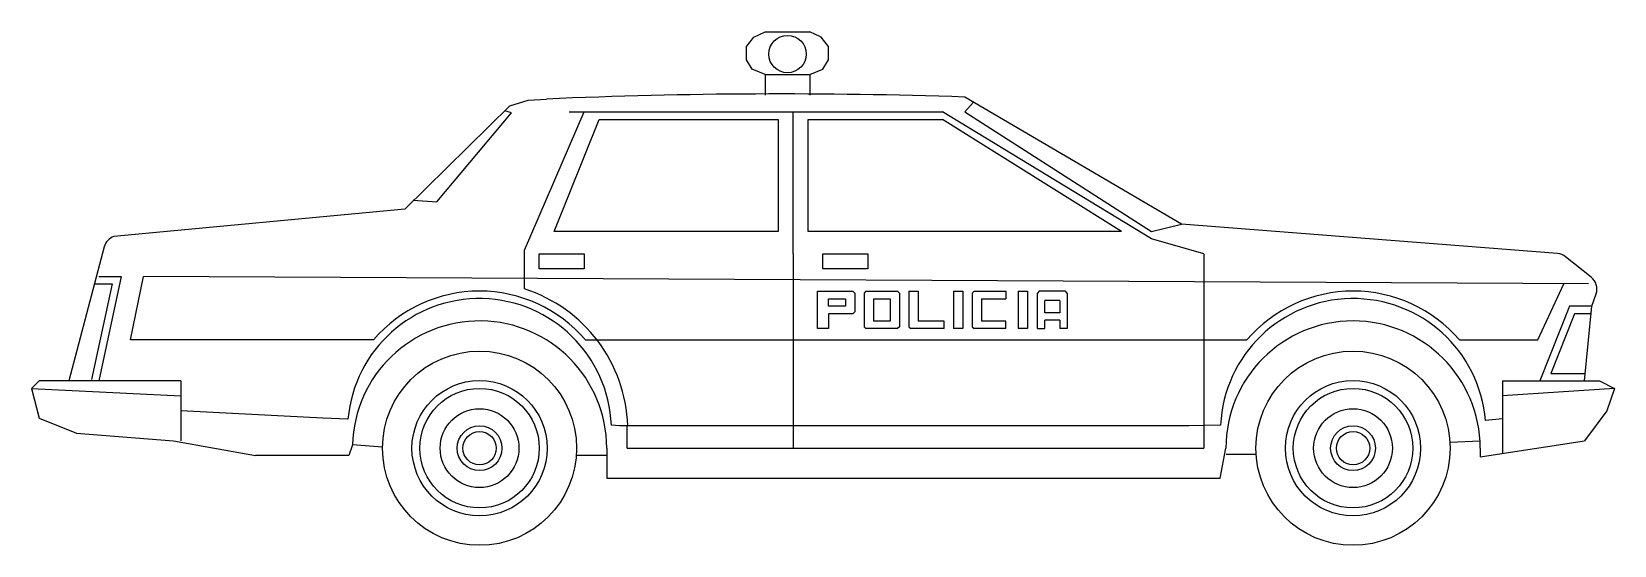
# Model space of a CAD drawing. Header units: millimetres. Extents: x -3277.72 to -3273.48, y 1904.5 to 1905.88.
import ezdxf

# ---------------------------------------------------------------- set-up
doc = ezdxf.new("R2010")
doc.units = ezdxf.units.MM
doc.header["$LTSCALE"] = 10
doc.layers.add('Veículos', color=2, linetype='Continuous')

msp = doc.modelspace()

# ---------------------------------------------------------------- linework, layer by layer
at = {"layer": 'Veículos'}
for p, q in [((-3275.8005, 1905.8356), (-3275.7805, 1905.8606)), ((-3275.7805, 1905.8606), (-3275.7505, 1905.8756)), ((-3275.7505, 1905.8756), (-3275.6305, 1905.8756)), ((-3275.6005, 1905.8606), (-3275.6305, 1905.8756)), ((-3275.5805, 1905.8356), (-3275.6005, 1905.8606)), ((-3275.8005, 1905.8006), (-3275.8005, 1905.8356)), ((-3275.7855, 1905.7756), (-3275.8005, 1905.8006)), ((-3275.5955, 1905.7756), (-3275.5805, 1905.8006)), ((-3275.5805, 1905.8006), (-3275.5805, 1905.8356)), ((-3275.7505, 1905.7606), (-3275.7855, 1905.7756)), ((-3275.7505, 1905.7606), (-3275.7505, 1905.7056)), ((-3275.7505, 1905.7606), (-3275.6305, 1905.7606)), ((-3275.6305, 1905.7606), (-3275.5955, 1905.7756)), ((-3275.6305, 1905.7606), (-3275.6305, 1905.7056)), ((-3276.4346, 1905.6775), (-3276.7155, 1905.4006)), ((-3276.4346, 1905.6775), (-3276.3857, 1905.6926)), ((-3276.3857, 1905.6926), (-3276.3363, 1905.6953)), ((-3274.6355, 1905.3606), (-3275.2155, 1905.7006)), ((-3275.192, 1905.6868), (-3275.2155, 1905.6606)), ((-3276.6297, 1905.4201), (-3276.4296, 1905.6582)), ((-3276.4296, 1905.6582), (-3276.4474, 1905.6639)), ((-3276.3955, 1905.2906), (-3276.2355, 1905.6606)), ((-3276.3155, 1905.3406), (-3276.1955, 1905.6406)), ((-3276.2755, 1905.6606), (-3275.2755, 1905.6606)), ((-3276.1955, 1905.6406), (-3275.7155, 1905.6406)), ((-3275.7155, 1905.6406), (-3275.7155, 1905.3406)), ((-3275.6755, 1905.2806), (-3275.6755, 1905.6606)), ((-3275.6355, 1905.6406), (-3275.2755, 1905.6406)), ((-3275.6355, 1905.3406), (-3275.6355, 1905.6406)), ((-3274.7155, 1905.3206), (-3275.2755, 1905.6606)), ((-3274.7955, 1905.3406), (-3275.2755, 1905.6406)), ((-3275.2155, 1905.6606), (-3274.7155, 1905.3406)), ((-3276.693, 1905.4243), (-3276.6297, 1905.4201)), ((-3276.7155, 1905.4006), (-3277.4949, 1905.3274)), ((-3275.7155, 1905.3406), (-3276.3155, 1905.3406)), ((-3274.7955, 1905.3406), (-3275.6355, 1905.3406)), ((-3274.7155, 1905.3406), (-3274.6355, 1905.3606)), ((-3273.6277, 1905.2815), (-3274.6355, 1905.3606)), ((-3277.521, 1905.2997), (-3277.6155, 1904.9406)), ((-3276.3955, 1905.187), (-3276.3955, 1905.2906)), ((-3274.5755, 1905.2806), (-3274.7155, 1905.3206)), ((-3276.3555, 1905.2806), (-3276.2355, 1905.2806)), ((-3276.3555, 1905.2406), (-3276.3555, 1905.2806)), ((-3276.2355, 1905.2806), (-3276.2355, 1905.2406)), ((-3275.6755, 1905.2806), (-3275.6755, 1904.7606)), ((-3275.5955, 1905.2406), (-3275.5955, 1905.2806)), ((-3275.5955, 1905.2806), (-3275.4755, 1905.2806)), ((-3275.4755, 1905.2806), (-3275.4755, 1905.2406)), ((-3274.5755, 1905.2806), (-3274.5755, 1904.7606)), ((-3273.5373, 1905.218), (-3273.6059, 1905.2729)), ((-3277.4755, 1905.2206), (-3277.5355, 1904.9406)), ((-3277.5355, 1905.2206), (-3277.4755, 1905.2206)), ((-3277.4505, 1905.0506), (-3277.4155, 1905.2206)), ((-3273.5444, 1905.2007), (-3277.4155, 1905.2206)), ((-3276.2355, 1905.2406), (-3276.3555, 1905.2406)), ((-3275.4755, 1905.2406), (-3275.5955, 1905.2406)), ((-3277.5002, 1905.2006), (-3277.555, 1904.9448)), ((-3277.547, 1905.2006), (-3277.5002, 1905.2006)), ((-3275.6105, 1905.1806), (-3275.5155, 1905.1806)), ((-3275.6105, 1905.0806), (-3275.6105, 1905.1806)), ((-3275.5805, 1905.1606), (-3275.5355, 1905.1606)), ((-3275.5805, 1905.1406), (-3275.5805, 1905.1606)), ((-3275.5355, 1905.1606), (-3275.5355, 1905.1406)), ((-3275.5155, 1905.1806), (-3275.5105, 1905.1756)), ((-3275.5105, 1905.1756), (-3275.5105, 1905.1256)), ((-3275.4805, 1905.1806), (-3275.4855, 1905.1756)), ((-3275.4855, 1905.1756), (-3275.4855, 1905.0856)), ((-3275.4805, 1905.1806), (-3275.3955, 1905.1806)), ((-3275.4605, 1905.1606), (-3275.4605, 1905.1006)), ((-3275.4605, 1905.1606), (-3275.4155, 1905.1606)), ((-3275.4155, 1905.1606), (-3275.4155, 1905.1006)), ((-3275.3955, 1905.1806), (-3275.3905, 1905.1756)), ((-3275.3905, 1905.1756), (-3275.3905, 1905.0856)), ((-3275.3655, 1905.1806), (-3275.3405, 1905.1806)), ((-3275.3655, 1905.1806), (-3275.3655, 1905.0856)), ((-3275.3405, 1905.1806), (-3275.3405, 1905.1006)), ((-3275.2455, 1905.1806), (-3275.2455, 1905.0806)), ((-3275.2455, 1905.1806), (-3275.2205, 1905.1806)), ((-3275.2205, 1905.1806), (-3275.2205, 1905.0806)), ((-3275.1905, 1905.1806), (-3275.1955, 1905.1756)), ((-3275.1955, 1905.1756), (-3275.1955, 1905.0856)), ((-3275.1905, 1905.1806), (-3275.1055, 1905.1806)), ((-3275.1705, 1905.1606), (-3275.1055, 1905.1606)), ((-3275.1705, 1905.1606), (-3275.1705, 1905.1006)), ((-3275.1055, 1905.1806), (-3275.1055, 1905.1606)), ((-3275.0729, 1905.1806), (-3275.0479, 1905.1806)), ((-3275.0729, 1905.1806), (-3275.0729, 1905.0806)), ((-3275.0479, 1905.1806), (-3275.0479, 1905.0806)), ((-3275.016, 1905.1806), (-3275.021, 1905.1756)), ((-3275.021, 1905.0806), (-3275.021, 1905.1756)), ((-3274.946, 1905.1806), (-3275.016, 1905.1806)), ((-3274.941, 1905.1756), (-3274.946, 1905.1806)), ((-3274.941, 1905.1756), (-3274.941, 1905.0806)), ((-3273.6805, 1905.0506), (-3273.6105, 1905.2006)), ((-3273.5355, 1905.1406), (-3273.5243, 1905.1741)), ((-3275.5355, 1905.1406), (-3275.5805, 1905.1406)), ((-3275.5805, 1905.1206), (-3275.5805, 1905.0806)), ((-3275.5155, 1905.1206), (-3275.5805, 1905.1206)), ((-3275.5105, 1905.1256), (-3275.5155, 1905.1206)), ((-3275.001, 1905.1231), (-3275.001, 1905.1556)), ((-3274.961, 1905.1556), (-3275.001, 1905.1556)), ((-3274.961, 1905.1231), (-3275.001, 1905.1231)), ((-3274.961, 1905.1556), (-3274.961, 1905.1231)), ((-3273.5955, 1905.1406), (-3273.6755, 1904.9406)), ((-3273.5819, 1905.1206), (-3273.6459, 1904.9606)), ((-3273.5355, 1905.1406), (-3273.5955, 1905.1406)), ((-3273.5396, 1905.1206), (-3273.5819, 1905.1206)), ((-3273.5555, 1904.9406), (-3273.5355, 1905.1406)), ((-3275.5805, 1905.0806), (-3275.6105, 1905.0806)), ((-3275.4855, 1905.0856), (-3275.4805, 1905.0806)), ((-3275.3955, 1905.0806), (-3275.4805, 1905.0806)), ((-3275.4155, 1905.1006), (-3275.4605, 1905.1006)), ((-3275.3905, 1905.0856), (-3275.3955, 1905.0806)), ((-3275.3655, 1905.0856), (-3275.3605, 1905.0806)), ((-3275.2705, 1905.0806), (-3275.3605, 1905.0806)), ((-3275.2705, 1905.1006), (-3275.3405, 1905.1006)), ((-3275.2705, 1905.0806), (-3275.2705, 1905.1006)), ((-3275.2205, 1905.0806), (-3275.2455, 1905.0806)), ((-3275.1955, 1905.0856), (-3275.1905, 1905.0806)), ((-3275.1055, 1905.0806), (-3275.1905, 1905.0806)), ((-3275.1055, 1905.1006), (-3275.1705, 1905.1006)), ((-3275.1055, 1905.0806), (-3275.1055, 1905.1006)), ((-3275.0479, 1905.0806), (-3275.0729, 1905.0806)), ((-3275.021, 1905.0806), (-3275.001, 1905.0806)), ((-3274.961, 1905.1031), (-3275.001, 1905.1031)), ((-3275.001, 1905.0806), (-3275.001, 1905.1031)), ((-3274.961, 1905.1031), (-3274.961, 1905.0806)), ((-3274.941, 1905.0806), (-3274.961, 1905.0806)), ((-3276.7995, 1905.0506), (-3277.4505, 1905.0506)), ((-3276.232, 1905.0506), (-3274.4598, 1905.0506)), ((-3273.8906, 1905.0506), (-3273.6805, 1905.0506)), ((-3273.6459, 1904.9606), (-3273.5535, 1904.9606)), ((-3277.6955, 1904.9406), (-3277.7155, 1904.9206)), ((-3277.7155, 1904.9206), (-3277.3155, 1904.9006)), ((-3277.7155, 1904.9206), (-3277.6955, 1904.8406)), ((-3277.3155, 1904.9406), (-3277.6955, 1904.9406)), ((-3277.3155, 1904.9406), (-3277.3155, 1904.7806)), ((-3273.7755, 1904.9406), (-3273.7755, 1904.7467)), ((-3273.7755, 1904.9406), (-3273.5155, 1904.9406)), ((-3273.4755, 1904.9206), (-3273.7755, 1904.9006)), ((-3273.5155, 1904.9406), (-3273.4755, 1904.9206)), ((-3273.4755, 1904.9206), (-3273.4955, 1904.8606)), ((-3277.6955, 1904.8406), (-3277.5955, 1904.8006)), ((-3276.9355, 1904.8406), (-3277.3155, 1904.8606)), ((-3276.868, 1904.8386), (-3276.9355, 1904.8406)), ((-3276.1404, 1904.8206), (-3276.1625, 1904.822)), ((-3274.6155, 1904.8206), (-3276.1404, 1904.8206)), ((-3276.1204, 1904.7606), (-3276.1204, 1904.8206)), ((-3274.5302, 1904.8225), (-3274.6155, 1904.8206)), ((-3273.7755, 1904.8394), (-3273.821, 1904.8346)), ((-3273.4955, 1904.8606), (-3273.5555, 1904.7806)), ((-3277.5955, 1904.8006), (-3277.3355, 1904.7806)), ((-3277.3355, 1904.7806), (-3277.1155, 1904.7406)), ((-3273.8349, 1904.7796), (-3273.9159, 1904.7754)), ((-3273.8349, 1904.7375), (-3273.5555, 1904.7806)), ((-3276.8657, 1904.7406), (-3277.1155, 1904.7406)), ((-3276.8559, 1904.7694), (-3276.8657, 1904.7406)), ((-3276.7755, 1904.763), (-3276.8559, 1904.7694)), ((-3276.1755, 1904.7406), (-3276.2562, 1904.7406)), ((-3276.1749, 1904.7606), (-3276.1749, 1904.6806)), ((-3276.1204, 1904.7606), (-3274.5755, 1904.7606)), ((-3274.5316, 1904.6806), (-3274.516, 1904.7606)), ((-3274.4349, 1904.7433), (-3274.5155, 1904.7433)), ((-3273.8349, 1904.7606), (-3273.8349, 1904.7375)), ((-3276.1749, 1904.6806), (-3274.5316, 1904.6806))]:
    msp.add_line(p, q, dxfattribs=at)
for centre, radius in [((-3275.6905, 1905.8156), 0.05), ((-3276.5155, 1904.7606), 0.26), ((-3274.1755, 1904.7606), 0.26), ((-3276.5155, 1904.7606), 0.1811), ((-3276.5155, 1904.7606), 0.16), ((-3274.1755, 1904.7606), 0.1811), ((-3274.1755, 1904.7606), 0.16), ((-3276.5155, 1904.7606), 0.1055), ((-3274.1755, 1904.7606), 0.1055), ((-3276.5155, 1904.7606), 0.06), ((-3274.1755, 1904.7606), 0.06), ((-3276.5155, 1904.7606), 0.0447), ((-3274.1755, 1904.7606), 0.0447)]:
    msp.add_circle(centre, radius, dxfattribs=at)
for centre, radius, start, end in [((-3275.707, 1891.1059), 14.603, 88.07127, 92.4702), ((-3277.4823, 1905.2895), 0.04, 108.4349, 165.2564), ((-3273.6309, 1905.2417), 0.04, 51.3402, 85.5154), ((-3273.5622, 1905.1868), 0.04, 341.5651, 51.3402), ((-3276.5158, 1904.8075), 0.3536, 2.3484, 174.9559), ((-3276.5158, 1904.8075), 0.3736, 40.5821, 139.4179), ((-3276.5173, 1904.8071), 0.399, 1.9433, 72.2285), ((-3274.1752, 1904.8057), 0.3554, 4.6601, 177.2944), ((-3274.1752, 1904.8057), 0.3754, 40.7106, 139.2894), ((-3276.5155, 1904.7606), 0.3406, 0, 178.5134), ((-3274.1755, 1904.7606), 0.3406, 0, 180)]:
    msp.add_arc(centre, radius, start, end, dxfattribs=at)

doc.saveas('drawing.dxf')
